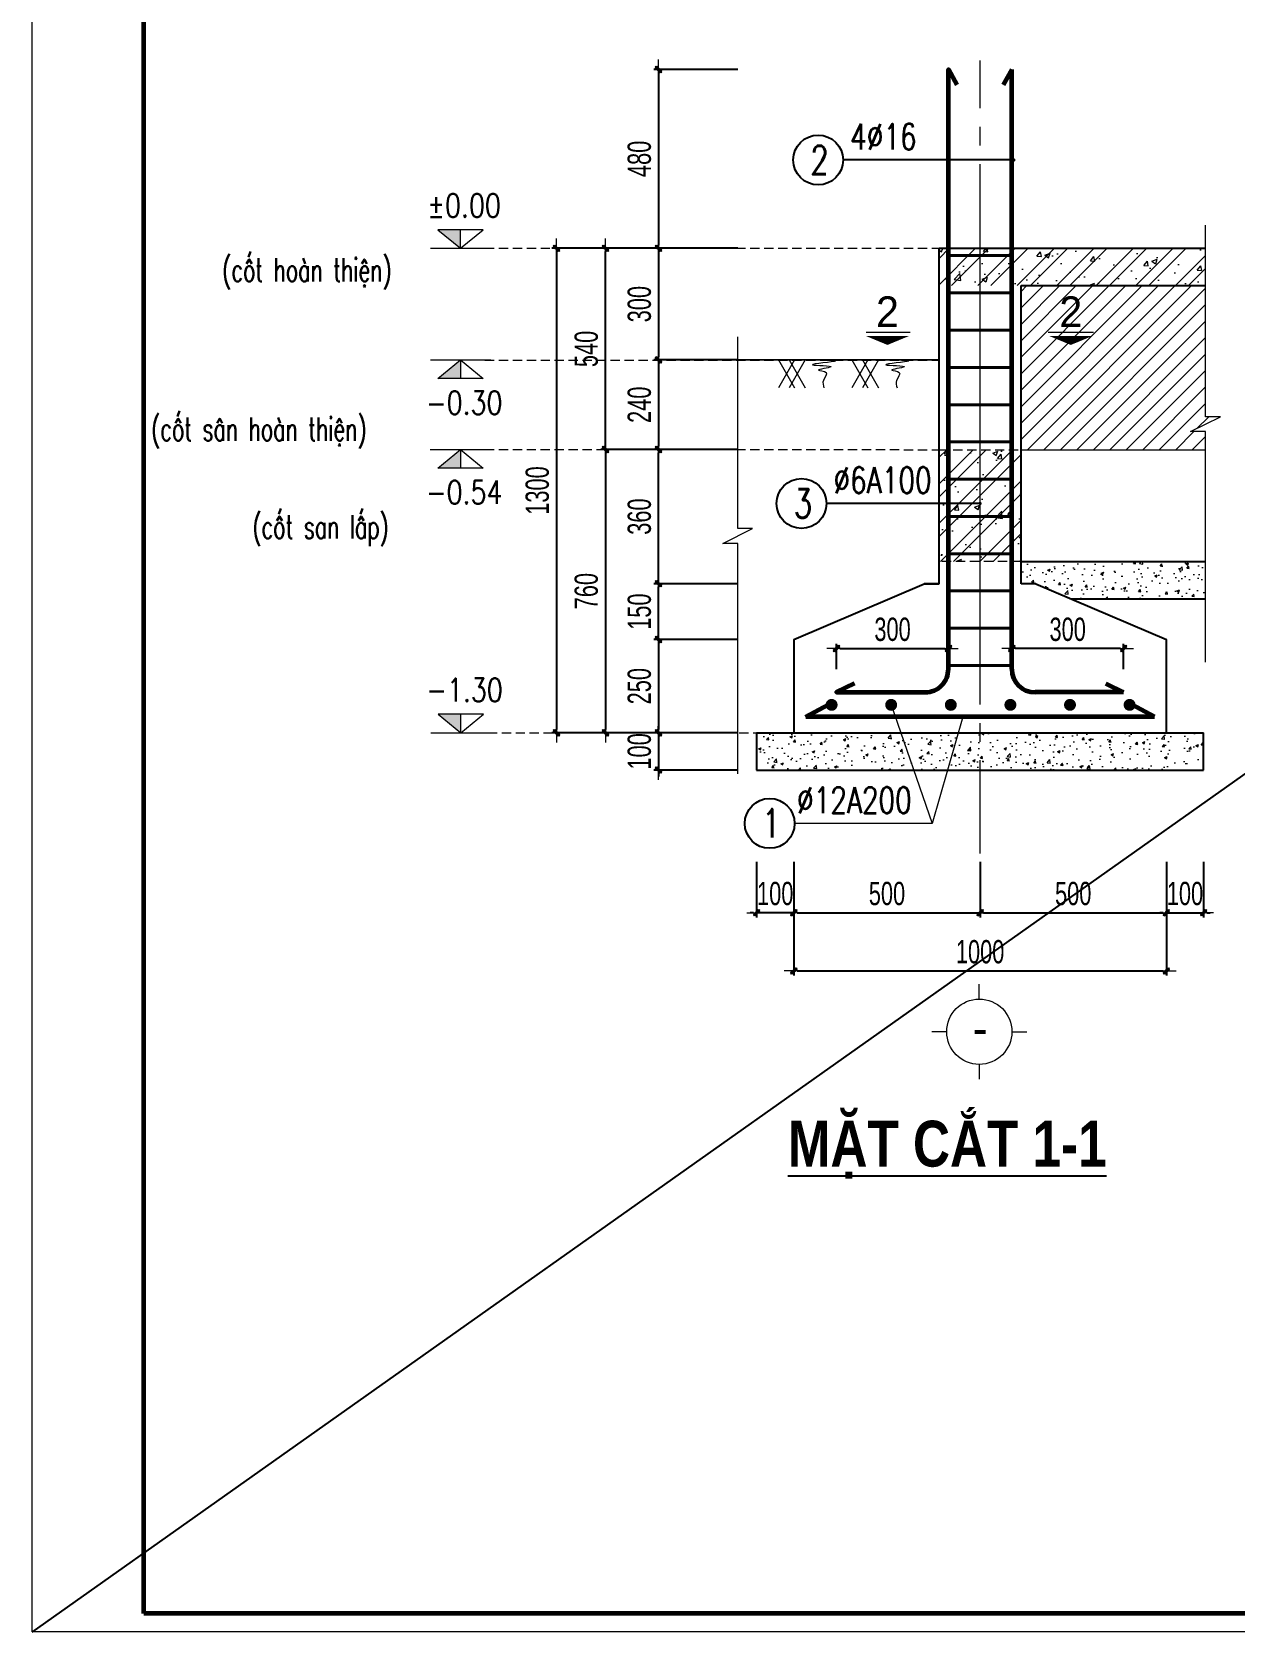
# Model space of a CAD drawing. Header units: millimetres. Extents: x 19378 to 572383, y -1120116 to -527168.
# Drawn here: x 175535 to 178762, y -555772 to -551479 of the extents above; entities that cross this region are included whole.
import ezdxf
from ezdxf.enums import TextEntityAlignment as Align

# ---------------------------------------------------------------- set-up
doc = ezdxf.new("R2010")
doc.units = ezdxf.units.MM
doc.header["$MEASUREMENT"] = 0
doc.header["$PDMODE"] = 32
for name, pattern in [('CENTER', [2, 1.25, -0.25, 0.25, -0.25]), ('DASHDOT', [1, 0.5, -0.25, 0, -0.25]), ('HIDDEN', [0.375, 0.25, -0.125])]:
    doc.linetypes.add(name, pattern=pattern)
doc.layers.get('Defpoints').update_dxf_attribs({"color": 1})
doc.layers.add('KCS_Plotter', color=11, linetype='Continuous', plot=False)
doc.layers.add('Khungten_LCDI', color=7, linetype='Continuous')
doc.layers.add('STEEL', color=4, linetype='Continuous')
for name, color, linetype, lineweight in [('LC Dim', 8, 'Continuous', 18), ('LC Hatch', 252, 'Continuous', 9), ('LC ISO', 153, 'Continuous', 13), ('LC Khac', 4, 'Continuous', 9), ('LC MANH DUT', 35, 'HIDDEN', 5), ('LC Net dam2', 6, 'Continuous', 40), ('LC Net dam3', 1, 'Continuous', 60), ('LC Net manh', 236, 'Continuous', 5), ('LC Net thay', 7, 'Continuous', 25), ('LC Net truc', 8, 'DASHDOT', 13), ('LC Text1', 3, 'Continuous', 20), ('LC Text2', 7, 'Continuous', 25), ('Text', 7, 'Continuous', 20), ('TRUC', 251, 'CENTER', 5)]:
    doc.layers.add(name, color=color, linetype=linetype, lineweight=lineweight)
doc.styles.add('HOATBIF', font='hoatbif.shx', dxfattribs={"width": 0.7})
doc.styles.add('Khungten', font='VHAVAN.TTF', dxfattribs={"width": 0.9, "height": 5000})
doc.styles.add('LC 1', font='VHAVANB.TTF')
doc.styles.add('LC 3', font='vnsimli.shx', dxfattribs={"width": 0.75})
doc.styles.add('LC3', font='VHARIALB.TTF', dxfattribs={"width": 0.8})
doc.styles.add('T1', font='Vnsimli.shx', dxfattribs={"width": 0.8})
doc.styles.add('Title', font='VHBLACK.TTF', dxfattribs={"width": 0.8})
doc.dimstyles.new('mb', dxfattribs={"dimscale": 71, "dimtxt": 2.5, "dimasz": 0.35, "dimexe": 0.5, "dimexo": 0, "dimgap": 0.8, "dimtad": 1, "dimdec": 0, "dimzin": 0, "dimdsep": 46, "dimtxsty": 'HOATBIF', "dimblk1": 'DOT', "dimblk2": 'DOT', "dimsah": 1, "dimcen": -1, "dimdle": 1, "dimclrd": 256, "dimclre": 256, "dimclrt": 4, "dimadec": 3, "dimazin": 2, "dimtfac": 0.333333, "dimtdec": 0, "dimtix": 1, "dimtmove": 2, "dimatfit": 3, "dimldrblk": 'DOT', "dimfxl": 1, "dimtvp": 0.833333, "dimtolj": 1, "dimtzin": 0, "dimarcsym": 0})

# ---------------------------------------------------------------- blocks, each defined once
blk = doc.blocks.new('Nha o can bo nhan vien Trung doan')
at = {"layer": 'Defpoints', "lineweight": 0}
blk.add_lwpolyline([(-1200, -14850), (-1200, 14850), (40800, 14850), (40800, -14850)], close=True, dxfattribs=at)
at = {"layer": 'Khungten_LCDI', "color": 5, "lineweight": 60}
blk.add_lwpolyline([(0, -14650), (0, 14650), (40600, 14650), (40600, -14650)], close=True, dxfattribs=at)
at = {"color": 7, "style": 'Khungten', "width": 0.8}
for tag, p in [('REVISION', (39499, -10746)), ('NGAYHT', (39576, -11636))]:
    blk.add_attdef(tag, text='', height=200, dxfattribs=at).set_placement(p, align=Align.CENTER)
at = {"layer": 'LC Text1', "style": 'Title', "width": 1.485915}
for tag, p, p2 in [('TENBANVE1', (36913, -8886), (40339, -8886)), ('TENBANVE2', (36913, -9562), (40339, -9562))]:
    blk.add_attdef(tag, text='', height=250, dxfattribs=at).set_placement(p, p2, align=Align.FIT)
at = {"layer": 'LC Text1', "style": 'Title', "width": 0.7}
blk.add_attdef('SOBANVE', text='', height=250, dxfattribs=at).set_placement((39562, -13896), align=Align.CENTER)
blk = doc.blocks.new('DOT')
at = {"layer": 'LC Dim'}
blk.add_line((-3, 0), (3, 0), dxfattribs=at)
at = {"layer": 'LC Dim', "color": 4}
blk.add_line((-1, -1), (1, 1), dxfattribs=at)
blk.add_lwpolyline([(0.5, 1), (-1, -0.5), (-0.5, -1), (1, 0.5)], close=True, dxfattribs=at)
blk = doc.blocks.new('*D623')
at = {"layer": 'Defpoints', "color": 0, "ltscale": 2, "transparency": 16777216}
for p in [(177580.8, -553705.9), (178080.8, -553705.9), (178080.8, -553842.1)]:
    blk.add_point(p, dxfattribs=at)
at = {"layer": 'LC Dim', "lineweight": -2, "ltscale": 2, "transparency": 16777216}
for p, q in [((177580.8, -553705.9), (177580.8, -553854.6)), ((178080.8, -553705.9), (178080.8, -553854.6)), ((177589.6, -553842.1), (178072.1, -553842.1))]:
    blk.add_line(p, q, dxfattribs=at)
at = {"layer": 'LC Dim', "lineweight": -2, "ltscale": 2, "transparency": 16777216, "xscale": 8.75, "yscale": 8.75, "zscale": 8.75, "rotation": 180}
blk.add_blockref('DOT', (177580.8, -553842.1), dxfattribs=at)
at = {"layer": 'LC Dim', "lineweight": -2, "ltscale": 2, "transparency": 16777216, "xscale": 8.75, "yscale": 8.75, "zscale": 8.75}
blk.add_blockref('DOT', (178080.8, -553842.1), dxfattribs=at)
at = {"layer": 'LC Dim', "color": 4, "ltscale": 2, "transparency": 16777216, "insert": (177830.8, -553790.9), "char_height": 62.5, "attachment_point": 5, "style": 'HOATBIF'}
blk.add_mtext('\\A1;500', dxfattribs=at)
blk = doc.blocks.new('_Dot')
at = {"color": 0, "linetype": 'ByBlock', "lineweight": -2}
blk.add_line((-0.5, 0), (-1, 0), dxfattribs=at)
at = {"color": 0, "linetype": 'ByBlock', "const_width": 0.5}
blk.add_lwpolyline([(-0.25, 0, 1), (0.25, 0, 1)], format="xyb", close=True, dxfattribs=at)
blk = doc.blocks.new('*D624')
at = {"layer": 'Defpoints', "color": 0, "ltscale": 2, "transparency": 16777216}
for p in [(178080.8, -553705.9), (178580.8, -553705.9), (178580.8, -553842.1)]:
    blk.add_point(p, dxfattribs=at)
at = {"layer": 'LC Dim', "lineweight": -2, "ltscale": 2, "transparency": 16777216}
for p, q in [((178080.8, -553705.9), (178080.8, -553854.6)), ((178580.8, -553705.9), (178580.8, -553854.6)), ((178089.6, -553842.1), (178572.1, -553842.1))]:
    blk.add_line(p, q, dxfattribs=at)
at = {"layer": 'LC Dim', "lineweight": -2, "ltscale": 2, "transparency": 16777216, "xscale": 8.75, "yscale": 8.75, "zscale": 8.75, "rotation": 180}
blk.add_blockref('DOT', (178080.8, -553842.1), dxfattribs=at)
at = {"layer": 'LC Dim', "lineweight": -2, "ltscale": 2, "transparency": 16777216, "xscale": 8.75, "yscale": 8.75, "zscale": 8.75}
blk.add_blockref('DOT', (178580.8, -553842.1), dxfattribs=at)
at = {"layer": 'LC Dim', "color": 4, "ltscale": 2, "transparency": 16777216, "insert": (178330.8, -553790.9), "char_height": 62.5, "attachment_point": 5, "style": 'HOATBIF'}
blk.add_mtext('\\A1;500', dxfattribs=at)
blk = doc.blocks.new('*D625')
at = {"layer": 'Defpoints', "color": 0, "ltscale": 2, "transparency": 16777216}
for p in [(177580.8, -553705.9), (178580.8, -553705.9), (178580.8, -553998.4)]:
    blk.add_point(p, dxfattribs=at)
at = {"layer": 'LC Dim', "lineweight": -2, "ltscale": 2, "transparency": 16777216}
for p, q in [((177580.8, -553705.9), (177580.8, -554010.9)), ((178580.8, -553705.9), (178580.8, -554010.9)), ((177589.6, -553998.4), (178572.1, -553998.4))]:
    blk.add_line(p, q, dxfattribs=at)
at = {"layer": 'LC Dim', "lineweight": -2, "ltscale": 2, "transparency": 16777216, "xscale": 8.75, "yscale": 8.75, "zscale": 8.75, "rotation": 180}
blk.add_blockref('DOT', (177580.8, -553998.4), dxfattribs=at)
at = {"layer": 'LC Dim', "lineweight": -2, "ltscale": 2, "transparency": 16777216, "xscale": 8.75, "yscale": 8.75, "zscale": 8.75}
blk.add_blockref('DOT', (178580.8, -553998.4), dxfattribs=at)
at = {"layer": 'LC Dim', "color": 4, "ltscale": 2, "transparency": 16777216, "insert": (178080.8, -553947.1), "char_height": 62.5, "attachment_point": 5, "style": 'HOATBIF'}
blk.add_mtext('\\A1;1000', dxfattribs=at)
blk = doc.blocks.new('*D626')
at = {"layer": 'Defpoints', "color": 0, "ltscale": 2, "transparency": 16777216}
for p in [(177217.5, -552959.1), (177430, -552959.1), (177430, -553109.1)]:
    blk.add_point(p, dxfattribs=at)
at = {"layer": 'LC Dim', "lineweight": -2, "ltscale": 2, "transparency": 16777216}
for p, q in [((177430, -552959.1), (177205, -552959.1)), ((177217.5, -553100.4), (177217.5, -552967.9)), ((177430, -553109.1), (177205, -553109.1))]:
    blk.add_line(p, q, dxfattribs=at)
at = {"layer": 'LC Dim', "lineweight": -2, "ltscale": 2, "transparency": 16777216, "xscale": 8.75, "yscale": 8.75, "zscale": 8.75}
for p, rotation in [((177217.5, -552959.1), 90), ((177217.5, -553109.1), 270)]:
    blk.add_blockref('DOT', p, dxfattribs=dict(at, rotation=rotation))
at = {"layer": 'LC Dim', "color": 4, "ltscale": 2, "transparency": 16777216, "insert": (177166.2, -553034.1), "char_height": 62.5, "attachment_point": 5, "rotation": 90, "style": 'HOATBIF'}
blk.add_mtext('\\A1;150', dxfattribs=at)
blk = doc.blocks.new('*D627')
at = {"layer": 'Defpoints', "color": 0, "ltscale": 2, "transparency": 16777216}
for p in [(177480.8, -553705.9), (177580.8, -553705.9), (177480.8, -553842.1)]:
    blk.add_point(p, dxfattribs=at)
at = {"layer": 'LC Dim', "lineweight": -2, "ltscale": 2, "transparency": 16777216}
for p, q in [((177480.8, -553705.9), (177480.8, -553854.6)), ((177580.8, -553705.9), (177580.8, -553854.6)), ((177472.1, -553842.1), (177463.3, -553842.1)), ((177580.8, -553842.1), (177480.8, -553842.1)), ((177589.6, -553842.1), (177598.3, -553842.1))]:
    blk.add_line(p, q, dxfattribs=at)
at = {"layer": 'LC Dim', "lineweight": -2, "ltscale": 2, "transparency": 16777216, "xscale": 8.75, "yscale": 8.75, "zscale": 8.75}
blk.add_blockref('DOT', (177480.8, -553842.1), dxfattribs=at)
at = {"layer": 'LC Dim', "lineweight": -2, "ltscale": 2, "transparency": 16777216, "xscale": 8.75, "yscale": 8.75, "zscale": 8.75, "rotation": 180}
blk.add_blockref('DOT', (177580.8, -553842.1), dxfattribs=at)
at = {"layer": 'LC Dim', "color": 4, "ltscale": 2, "transparency": 16777216, "insert": (177530.8, -553790.9), "char_height": 62.5, "attachment_point": 5, "style": 'HOATBIF'}
blk.add_mtext('\\A1;100', dxfattribs=at)
blk = doc.blocks.new('*D628')
at = {"layer": 'Defpoints', "color": 0, "ltscale": 2, "transparency": 16777216}
for p in [(178580.8, -553705.9), (178680.8, -553705.9), (178680.8, -553842.1)]:
    blk.add_point(p, dxfattribs=at)
at = {"layer": 'LC Dim', "lineweight": -2, "ltscale": 2, "transparency": 16777216}
for p, q in [((178580.8, -553705.9), (178580.8, -553854.6)), ((178680.8, -553705.9), (178680.8, -553854.6)), ((178572.1, -553842.1), (178563.3, -553842.1)), ((178580.8, -553842.1), (178680.8, -553842.1)), ((178689.6, -553842.1), (178698.3, -553842.1))]:
    blk.add_line(p, q, dxfattribs=at)
at = {"layer": 'LC Dim', "lineweight": -2, "ltscale": 2, "transparency": 16777216, "xscale": 8.75, "yscale": 8.75, "zscale": 8.75}
blk.add_blockref('DOT', (178580.8, -553842.1), dxfattribs=at)
at = {"layer": 'LC Dim', "lineweight": -2, "ltscale": 2, "transparency": 16777216, "xscale": 8.75, "yscale": 8.75, "zscale": 8.75, "rotation": 180}
blk.add_blockref('DOT', (178680.8, -553842.1), dxfattribs=at)
at = {"layer": 'LC Dim', "color": 4, "ltscale": 2, "transparency": 16777216, "insert": (178630.8, -553790.9), "char_height": 62.5, "attachment_point": 5, "style": 'HOATBIF'}
blk.add_mtext('\\A1;100', dxfattribs=at)
blk = doc.blocks.new('*D629')
at = {"layer": 'Defpoints', "color": 0, "ltscale": 2, "transparency": 16777216}
for p in [(177430, -553359.1), (177217.5, -553459.1), (177430, -553459.1)]:
    blk.add_point(p, dxfattribs=at)
at = {"layer": 'LC Dim', "lineweight": -2, "ltscale": 2, "transparency": 16777216}
for p, q in [((177430, -553359.1), (177205, -553359.1)), ((177217.5, -553350.4), (177217.5, -553341.6)), ((177217.5, -553359.1), (177217.5, -553459.1)), ((177430, -553459.1), (177205, -553459.1)), ((177217.5, -553467.9), (177217.5, -553476.6))]:
    blk.add_line(p, q, dxfattribs=at)
at = {"layer": 'LC Dim', "lineweight": -2, "ltscale": 2, "transparency": 16777216, "xscale": 8.75, "yscale": 8.75, "zscale": 8.75}
for p, rotation in [((177217.5, -553359.1), 270), ((177217.5, -553459.1), 90)]:
    blk.add_blockref('DOT', p, dxfattribs=dict(at, rotation=rotation))
at = {"layer": 'LC Dim', "color": 4, "ltscale": 2, "transparency": 16777216, "insert": (177166.2, -553409.1), "char_height": 62.5, "attachment_point": 5, "rotation": 90, "style": 'HOATBIF'}
blk.add_mtext('\\A1;100', dxfattribs=at)
blk = doc.blocks.new('*D630')
at = {"layer": 'Defpoints', "color": 0, "ltscale": 2, "transparency": 16777216}
for p in [(177430, -553109.1), (177217.5, -553359.1), (177430, -553359.1)]:
    blk.add_point(p, dxfattribs=at)
at = {"layer": 'LC Dim', "lineweight": -2, "ltscale": 2, "transparency": 16777216}
for p, q in [((177430, -553109.1), (177205, -553109.1)), ((177217.5, -553117.9), (177217.5, -553350.4)), ((177430, -553359.1), (177205, -553359.1))]:
    blk.add_line(p, q, dxfattribs=at)
at = {"layer": 'LC Dim', "lineweight": -2, "ltscale": 2, "transparency": 16777216, "xscale": 8.75, "yscale": 8.75, "zscale": 8.75}
for p, rotation in [((177217.5, -553109.1), 90), ((177217.5, -553359.1), 270)]:
    blk.add_blockref('DOT', p, dxfattribs=dict(at, rotation=rotation))
at = {"layer": 'LC Dim', "color": 4, "ltscale": 2, "transparency": 16777216, "insert": (177166.2, -553234.1), "char_height": 62.5, "attachment_point": 5, "rotation": 90, "style": 'HOATBIF'}
blk.add_mtext('\\A1;250', dxfattribs=at)
blk = doc.blocks.new('Caodo1')
at = {"layer": 'LC Text1'}
blk.add_hatch(color=256, dxfattribs=at).paths.add_polyline_path([(0, 0), (243, 200), (0, 200)])
for p, q in [((0, 0), (0, 200)), ((324, 0), (-324, 0))]:
    blk.add_line(p, q, dxfattribs=at)
blk.add_lwpolyline([(-243, 200), (243, 200), (0, 0), (0, 0)], close=True, dxfattribs=at)
at = {"layer": 'LC Text1', "style": 'T1', "width": 0.8}
blk.add_attdef('%%P0,00', text='', height=250, dxfattribs=at).set_placement((-39, 460), align=Align.MIDDLE_CENTER)
blk = doc.blocks.new('*D631')
at = {"layer": 'Defpoints', "color": 0, "ltscale": 2, "transparency": 16777216}
for p in [(178165.8, -553133.2), (178165.8, -553188.1), (178466.1, -553188.1)]:
    blk.add_point(p, dxfattribs=at)
at = {"layer": 'LC Dim', "lineweight": -2, "ltscale": 2, "transparency": 16777216}
for p, q in [((178165.8, -553188.1), (178165.8, -553120.7)), ((178457.3, -553133.2), (178174.6, -553133.2)), ((178466.1, -553188.1), (178466.1, -553120.7))]:
    blk.add_line(p, q, dxfattribs=at)
at = {"layer": 'LC Dim', "lineweight": -2, "ltscale": 2, "transparency": 16777216, "xscale": 8.75, "yscale": 8.75, "zscale": 8.75, "rotation": 180}
blk.add_blockref('DOT', (178165.8, -553133.2), dxfattribs=at)
at = {"layer": 'LC Dim', "lineweight": -2, "ltscale": 2, "transparency": 16777216, "xscale": 8.75, "yscale": 8.75, "zscale": 8.75}
blk.add_blockref('DOT', (178466.1, -553133.2), dxfattribs=at)
at = {"layer": 'LC Dim', "color": 4, "ltscale": 2, "transparency": 16777216, "insert": (178315.9, -553081.9), "char_height": 62.5, "attachment_point": 5, "style": 'HOATBIF'}
blk.add_mtext('\\A1;300', dxfattribs=at)
blk = doc.blocks.new('*D632')
at = {"layer": 'Defpoints', "color": 0, "ltscale": 2, "transparency": 16777216}
for p in [(177995.8, -553133.2), (177695.5, -553188.1), (177995.8, -553188.1)]:
    blk.add_point(p, dxfattribs=at)
at = {"layer": 'LC Dim', "lineweight": -2, "ltscale": 2, "transparency": 16777216}
for p, q in [((177695.5, -553188.1), (177695.5, -553120.7)), ((177704.3, -553133.2), (177987.1, -553133.2)), ((177995.8, -553188.1), (177995.8, -553120.7))]:
    blk.add_line(p, q, dxfattribs=at)
at = {"layer": 'LC Dim', "lineweight": -2, "ltscale": 2, "transparency": 16777216, "xscale": 8.75, "yscale": 8.75, "zscale": 8.75, "rotation": 180}
blk.add_blockref('DOT', (177695.5, -553133.2), dxfattribs=at)
at = {"layer": 'LC Dim', "lineweight": -2, "ltscale": 2, "transparency": 16777216, "xscale": 8.75, "yscale": 8.75, "zscale": 8.75}
blk.add_blockref('DOT', (177995.8, -553133.2), dxfattribs=at)
at = {"layer": 'LC Dim', "color": 4, "ltscale": 2, "transparency": 16777216, "insert": (177845.7, -553081.9), "char_height": 62.5, "attachment_point": 5, "style": 'HOATBIF'}
blk.add_mtext('\\A1;300', dxfattribs=at)
blk = doc.blocks.new('TTRUC')
at = {"layer": 'LC ISO'}
for p, q in [((0, 6.95), (0, 10.13)), ((-6.95, 0), (-10.13, 0)), ((6.95, 0), (10.13, 0)), ((0, -6.95), (0, -10.13))]:
    blk.add_line(p, q, dxfattribs=at)
at = {"layer": 'LC Net manh'}
blk.add_circle((0, 0), 6.95, dxfattribs=at)
blk = doc.blocks.new('*D633')
at = {"layer": 'Defpoints', "color": 0, "ltscale": 2, "transparency": 16777216}
for p in [(177430, -552599.1), (177075, -553359.1), (177430, -553359.1)]:
    blk.add_point(p, dxfattribs=at)
at = {"layer": 'LC Dim', "lineweight": -2, "ltscale": 2, "transparency": 16777216}
for p, q in [((177430, -552599.1), (177062.5, -552599.1)), ((177075, -552607.9), (177075, -553350.4)), ((177430, -553359.1), (177062.5, -553359.1))]:
    blk.add_line(p, q, dxfattribs=at)
at = {"layer": 'LC Dim', "lineweight": -2, "ltscale": 2, "transparency": 16777216, "xscale": 8.75, "yscale": 8.75, "zscale": 8.75}
for p, rotation in [((177075, -552599.1), 90), ((177075, -553359.1), 270)]:
    blk.add_blockref('DOT', p, dxfattribs=dict(at, rotation=rotation))
at = {"layer": 'LC Dim', "color": 4, "ltscale": 2, "transparency": 16777216, "insert": (177023.7, -552979.1), "char_height": 62.5, "attachment_point": 5, "rotation": 90, "style": 'HOATBIF'}
blk.add_mtext('\\A1;760', dxfattribs=at)
blk = doc.blocks.new('*D634')
at = {"layer": 'Defpoints', "color": 0, "ltscale": 2, "transparency": 16777216}
for p in [(177217.5, -552599.1), (177430, -552599.1), (177430, -552959.1)]:
    blk.add_point(p, dxfattribs=at)
at = {"layer": 'LC Dim', "lineweight": -2, "ltscale": 2, "transparency": 16777216}
for p, q in [((177430, -552599.1), (177205, -552599.1)), ((177217.5, -552950.4), (177217.5, -552607.9)), ((177430, -552959.1), (177205, -552959.1))]:
    blk.add_line(p, q, dxfattribs=at)
at = {"layer": 'LC Dim', "lineweight": -2, "ltscale": 2, "transparency": 16777216, "xscale": 8.75, "yscale": 8.75, "zscale": 8.75}
for p, rotation in [((177217.5, -552599.1), 90), ((177217.5, -552959.1), 270)]:
    blk.add_blockref('DOT', p, dxfattribs=dict(at, rotation=rotation))
at = {"layer": 'LC Dim', "color": 4, "ltscale": 2, "transparency": 16777216, "insert": (177166.2, -552779.1), "char_height": 62.5, "attachment_point": 5, "rotation": 90, "style": 'HOATBIF'}
blk.add_mtext('\\A1;360', dxfattribs=at)
blk = doc.blocks.new('mat dat')
at = {"layer": 'LC Net manh'}
for p, q in [((2, 0), (3.73, -3)), ((3.73, 0), (2, -3)), ((3.15, 0), (4.88, -3)), ((4.88, 0), (3.15, -3))]:
    blk.add_line(p, q, dxfattribs=at)
blk.add_spline([(0, 0), (-1.21, -0.12), (1.21, -0.52), (-0.75, -0.75), (0.58, -1.1), (-0.23, -1.33), (0.06, -2.19), (0, -3)], degree=3, dxfattribs=at)
blk = doc.blocks.new('*U619')
at = {"layer": 'STEEL', "color": 6, "const_width": 16}
blk.add_lwpolyline([(8, 0, 1), (-8, 0, 1)], format="xyb", close=True, dxfattribs=at)
blk = doc.blocks.new('*U620')
at = {"layer": 'LC Net truc', "color": 0, "linetype": 'ByBlock', "lineweight": -2}
for p in [(0, 0), (160, 0), (320, 0), (480, 0), (640, 0)]:
    blk.add_blockref('*U619', p, dxfattribs=at)
at = {"layer": 'LC Net truc', "color": 0, "linetype": 'ByBlock', "lineweight": -2, "transparency": 16777216}
blk.add_blockref('*U619', (800, 0), dxfattribs=at)
blk = doc.blocks.new('*U621')
at = {"layer": 'LC Net dam2', "ltscale": 2}
blk.add_line((-85, 0), (85, 0), dxfattribs=at)
blk = doc.blocks.new('*U622')
at = {"layer": 'LC Net dam2', "color": 0, "linetype": 'ByBlock', "lineweight": -2}
for p in [(0, 0), (0, -100), (0, -200), (0, -300), (0, -400), (0, -500), (0, -600), (0, -700), (0, -800), (0, -900), (0, -1000)]:
    blk.add_blockref('*U621', p, dxfattribs=at)
at = {"layer": 'LC Net dam2', "color": 0, "linetype": 'ByBlock', "lineweight": -2, "transparency": 16777216}
blk.add_blockref('*U621', (0, -1100), dxfattribs=at)
blk = doc.blocks.new('*D635')
at = {"layer": 'Defpoints', "color": 0, "ltscale": 2, "transparency": 16777216}
for p in [(177430, -551579.1), (177217.5, -552059.1), (177430, -552059.1)]:
    blk.add_point(p, dxfattribs=at)
at = {"layer": 'LC Dim', "lineweight": -2, "ltscale": 2, "transparency": 16777216}
for p, q in [((177430, -551579.1), (177205, -551579.1)), ((177217.5, -551587.9), (177217.5, -552050.4)), ((177430, -552059.1), (177205, -552059.1))]:
    blk.add_line(p, q, dxfattribs=at)
at = {"layer": 'LC Dim', "lineweight": -2, "ltscale": 2, "transparency": 16777216, "xscale": 8.75, "yscale": 8.75, "zscale": 8.75}
for p, rotation in [((177217.5, -551579.1), 90), ((177217.5, -552059.1), 270)]:
    blk.add_blockref('DOT', p, dxfattribs=dict(at, rotation=rotation))
at = {"layer": 'LC Dim', "color": 4, "ltscale": 2, "transparency": 16777216, "insert": (177166.2, -551819.1), "char_height": 62.5, "attachment_point": 5, "rotation": 90, "style": 'HOATBIF'}
blk.add_mtext('\\A1;480', dxfattribs=at)
blk = doc.blocks.new('*D636')
at = {"layer": 'Defpoints', "color": 0, "ltscale": 2, "transparency": 16777216}
for p in [(177430, -552059.1), (177217.5, -552358.7), (177430, -552358.7)]:
    blk.add_point(p, dxfattribs=at)
at = {"layer": 'LC Dim', "lineweight": -2, "ltscale": 2, "transparency": 16777216}
for p, q in [((177430, -552059.1), (177205, -552059.1)), ((177217.5, -552067.9), (177217.5, -552350)), ((177430, -552358.7), (177205, -552358.7))]:
    blk.add_line(p, q, dxfattribs=at)
at = {"layer": 'LC Dim', "lineweight": -2, "ltscale": 2, "transparency": 16777216, "xscale": 8.75, "yscale": 8.75, "zscale": 8.75}
for p, rotation in [((177217.5, -552059.1), 90), ((177217.5, -552358.7), 270)]:
    blk.add_blockref('DOT', p, dxfattribs=dict(at, rotation=rotation))
at = {"layer": 'LC Dim', "color": 4, "ltscale": 2, "transparency": 16777216, "insert": (177166.2, -552208.9), "char_height": 62.5, "attachment_point": 5, "rotation": 90, "style": 'HOATBIF'}
blk.add_mtext('\\A1;300', dxfattribs=at)
blk = doc.blocks.new('*D637')
at = {"layer": 'Defpoints', "color": 0, "ltscale": 2, "transparency": 16777216}
for p in [(177075, -552059.1), (177430, -552059.1), (177430, -552599.1)]:
    blk.add_point(p, dxfattribs=at)
at = {"layer": 'LC Dim', "lineweight": -2, "ltscale": 2, "transparency": 16777216}
for p, q in [((177430, -552059.1), (177062.5, -552059.1)), ((177075, -552590.4), (177075, -552067.9)), ((177430, -552599.1), (177062.5, -552599.1))]:
    blk.add_line(p, q, dxfattribs=at)
at = {"layer": 'LC Dim', "lineweight": -2, "ltscale": 2, "transparency": 16777216, "xscale": 8.75, "yscale": 8.75, "zscale": 8.75}
for p, rotation in [((177075, -552059.1), 90), ((177075, -552599.1), 270)]:
    blk.add_blockref('DOT', p, dxfattribs=dict(at, rotation=rotation))
at = {"layer": 'LC Dim', "color": 4, "ltscale": 2, "transparency": 16777216, "insert": (177023.7, -552329.1), "char_height": 62.5, "attachment_point": 5, "rotation": 90, "style": 'HOATBIF'}
blk.add_mtext('\\A1;540', dxfattribs=at)
blk = doc.blocks.new('*D638')
at = {"layer": 'Defpoints', "color": 0, "ltscale": 2, "transparency": 16777216}
for p in [(177430, -552059.1), (176943.4, -553359.1), (177430, -553359.1)]:
    blk.add_point(p, dxfattribs=at)
at = {"layer": 'LC Dim', "lineweight": -2, "ltscale": 2, "transparency": 16777216}
for p, q in [((177430, -552059.1), (176930.9, -552059.1)), ((176943.4, -552067.9), (176943.4, -553350.4)), ((177430, -553359.1), (176930.9, -553359.1))]:
    blk.add_line(p, q, dxfattribs=at)
at = {"layer": 'LC Dim', "lineweight": -2, "ltscale": 2, "transparency": 16777216, "xscale": 8.75, "yscale": 8.75, "zscale": 8.75}
for p, rotation in [((176943.4, -552059.1), 90), ((176943.4, -553359.1), 270)]:
    blk.add_blockref('DOT', p, dxfattribs=dict(at, rotation=rotation))
at = {"layer": 'LC Dim', "color": 4, "ltscale": 2, "transparency": 16777216, "insert": (176892.2, -552709.1), "char_height": 62.5, "attachment_point": 5, "rotation": 90, "style": 'HOATBIF'}
blk.add_mtext('\\A1;1300', dxfattribs=at)
blk = doc.blocks.new('TIEUDE1')
at = {"layer": 'LC Text2', "color": 7, "style": 'LC 1'}
blk.add_attdef('TIªU§Ò', text='', height=5, dxfattribs=at).set_placement((0, 0), align=Align.BOTTOM_CENTER)
blk.add_attdef('TL', text='', height=3, dxfattribs=at).set_placement((0, -2), align=Align.TOP_CENTER)
blk = doc.blocks.new('*D639')
at = {"layer": 'Defpoints', "color": 0, "ltscale": 2, "transparency": 16777216}
for p in [(177317.5, -552358.7, 0), (177217.5, -552599.1), (177317.5, -552599.1, 0)]:
    blk.add_point(p, dxfattribs=at)
at = {"layer": 'LC Dim', "lineweight": -2, "ltscale": 2, "transparency": 16777216}
for p, q in [((177317.5, -552358.7), (177205, -552358.7)), ((177217.5, -552367.5), (177217.5, -552590.4)), ((177317.5, -552599.1), (177205, -552599.1))]:
    blk.add_line(p, q, dxfattribs=at)
at = {"layer": 'LC Dim', "lineweight": -2, "ltscale": 2, "transparency": 16777216, "xscale": 8.75, "yscale": 8.75, "zscale": 8.75}
for p, rotation in [((177217.5, -552358.7), 90), ((177217.5, -552599.1), 270)]:
    blk.add_blockref('DOT', p, dxfattribs=dict(at, rotation=rotation))
at = {"layer": 'LC Dim', "color": 4, "ltscale": 2, "transparency": 16777216, "insert": (177166.2, -552478.9), "char_height": 62.5, "attachment_point": 5, "rotation": 90, "style": 'HOATBIF'}
blk.add_mtext('\\A1;240', dxfattribs=at)

msp = doc.modelspace()

# ---------------------------------------------------------------- hatches: boundary and pattern name
at = {"layer": 'LC Hatch', "ltscale": 2}
h = msp.add_hatch(dxfattribs=at)
h.set_pattern_fill('BTCT', color=256, scale=20, style=0)
h.set_pattern_definition([(50, (22114.3, -599401.71), (143.45204, -12.55043), [15, -165]), (355, (22114.3, -599401.7), (-27.75027, 150.43843), [12, -132]), (100.4514, (22126.25, -599402.75), (115.70188, 137.88791), [12.74804, -140.22842]), (46.1842, (22114.3, -599361.7), (213.44821, -33.1038), [22.5, -247.5]), (96.6356, (22132.09, -599364.47), (186.93254, 194.82357), [19.12206, -210.3426]), (351.1842, (22114.3, -599361.7), (186.9324, 194.82372), [18, -198]), (21, (22134.3, -599371.71), (119.38141, -80.52378), [15, -165]), (326, (22134.3, -599371.7), (48.66307, 145.03001), [12, -132]), (71.4514, (22144.25, -599378.42), (168.04453, 64.5061), [12.74804, -140.22842]), (37.5, (22114.3, -599401.707), (2.431971, 66.57877), [0, -130.4, 0, -134, 0, -132.5]), (7.5, (22114.3, -599401.71), (52.613907, 78.882342), [0, -76.4, 0, -127.4, 0, -50.5]), (327.5, (22069.7, -599401.707), (106.764487, -4.510974), [0, -50, 0, -156, 0, -207]), (317.5, (22049.7, -599401.71), (116.637234, 20.020996), [0, -65, 0, -103.6, 0, -147]), (45, (22114.3, -599401.71), (-53.03301, 53.03301), []), (45, (22149.654, -599401.71), (-53.03301, 53.03301), [])])
h.paths.add_polyline_path([(177970.8, -552059.1), (177970.8, -552159.1), (178685.8, -552159.1), (178685.8, -552059.1)])
h = msp.add_hatch(dxfattribs=at)
h.set_pattern_fill('ANSI31', color=256, scale=250)
h.set_pattern_definition([(45, (284880.666, -555572.653), (-22.097087, 22.097087), [])])
h.paths.add_polyline_path([(178685.8, -552599.5), (178685.8, -552550.9), (178645.8, -552550.9), (178725.8, -552510.9), (178685.8, -552510.9), (178685.8, -552159.1), (178190.8, -552159.1), (178190.8, -552599.5)])
h.paths.add_polyline_path([(178272, -552291.6), (178376.6, -552291.6), (178376.6, -552165.5), (178272, -552165.5)], flags=24)
h = msp.add_hatch(dxfattribs=at)
h.set_pattern_fill('BTCT', color=256, scale=20, style=0)
h.set_pattern_definition([(50, (41.1, -355.85), (143.452037, -12.550427), [15, -165]), (355, (41.1, -355.85), (-27.750267, 150.438427), [12, -132]), (100.4514, (53.05, -356.9), (115.701876, 137.88791), [12.748038, -140.228422]), (46.1842, (41.1, -315.85), (213.44821, -33.103803), [22.5, -247.5]), (96.6356, (58.88, -318.6), (186.93254, 194.823574), [19.12206, -210.3426]), (351.1842, (41.1, -315.85), (186.93239, 194.82372), [18, -198]), (21, (61.1, -325.85), (119.38141, -80.523778), [15, -165]), (326, (61.1, -325.85), (48.663066, 145.03001), [12, -132]), (71.4514, (71.04, -332.56), (168.044526, 64.5061), [12.748038, -140.228422]), (37.5, (41.096, -355.85), (2.431971, 66.5787708), [0, -130.4, 0, -134, 0, -132.5]), (7.5, (41.096, -355.85), (52.6139075, 78.882342), [0, -76.4, 0, -127.4, 0, -50.5]), (327.5, (-3.504, -355.85), (106.764487, -4.5109743), [0, -50, 0, -156, 0, -207]), (317.5, (-23.5, -355.85), (116.637234, 20.020996), [0, -65, 0, -103.6, 0, -147]), (45, (41.1, -355.85), (-53.033009, 53.033009), []), (45, (76.45, -355.85), (-53.033009, 53.033009), [])])
h.paths.add_polyline_path([(177970.8, -552899.5), (178190.8, -552899.5), (178190.8, -552599.5), (177970.8, -552599.5)])
h = msp.add_hatch(dxfattribs=at)
h.set_pattern_fill('AR-CONC', color=256, scale=10, style=0)
h.set_pattern_definition([(50, (284975.89, -555560.76), (71.726018, -6.275213), [7.5, -82.5]), (355, (284975.89, -555560.76), (-13.875133, 75.219213), [6, -66]), (100.4514, (284981.87, -555561.28), (57.85094, 68.943954), [6.37402, -70.11421]), (46.1842, (284975.89, -555540.76), (106.724105, -16.5519), [11.25, -123.75]), (96.6356, (284984.78, -555542.14), (93.46627, 97.41179), [9.56103, -105.1713]), (351.1842, (284975.89, -555540.76), (93.4662, 97.41186), [9, -99]), (21, (284985.89, -555545.76), (59.690705, -40.26189), [7.5, -82.5]), (326, (284985.89, -555545.76), (24.331533, 72.515005), [6, -66]), (71.4514, (284990.864, -555549.11), (84.022263, 32.25305), [6.37402, -70.11421]), (37.5, (284975.89, -555560.757), (1.2159855, 33.2893854), [0, -65.2, 0, -67, 0, -66.25]), (7.5, (284975.89, -555560.757), (26.306954, 39.441171), [0, -38.2, 0, -63.7, 0, -25.25]), (327.5, (284953.59, -555560.757), (53.3822436, -2.255487), [0, -25, 0, -78, 0, -103.5]), (317.5, (284943.59, -555560.757), (58.318617, 10.010498), [0, -32.5, 0, -51.8, 0, -73.5])])
h.paths.add_polyline_path([(178190.8, -552899.5), (178190.8, -552959.1), (178230.8, -552959.1), (178324.9, -552999.5), (178685.8, -552999.5), (178685.8, -552899.5)])
h = msp.add_hatch(dxfattribs=at)
h.set_pattern_fill('AR-CONC', color=256, scale=10, style=0)
h.set_pattern_definition([(50, (289674.41, -271609.757), (71.726018, -6.275213), [7.5, -82.5]), (355, (289674.41, -271609.76), (-13.875133, 75.219213), [6, -66]), (100.4514, (289680.385, -271610.28), (57.850938, 68.943954), [6.374019, -70.114211]), (46.1842, (289674.41, -271589.76), (106.724105, -16.551901), [11.25, -123.75]), (96.6356, (289683.3, -271591.14), (93.46627, 97.411787), [9.56103, -105.1713]), (351.1842, (289674.41, -271589.76), (93.466195, 97.41186), [9, -99]), (21, (289684.41, -271594.757), (59.690705, -40.261889), [7.5, -82.5]), (326, (289684.41, -271594.76), (24.331533, 72.515005), [6, -66]), (71.4514, (289689.38, -271598.11), (84.022263, 32.25305), [6.374019, -70.114211]), (37.5, (289674.408, -271609.757), (1.2159855, 33.2893854), [0, -65.2, 0, -67, 0, -66.25]), (7.5, (289674.408, -271609.757), (26.3069537, 39.441171), [0, -38.2, 0, -63.7, 0, -25.25]), (327.5, (289652.108, -271609.757), (53.3822436, -2.2554872), [0, -25, 0, -78, 0, -103.5]), (317.5, (289642.108, -271609.757), (58.318617, 10.010498), [0, -32.5, 0, -51.8, 0, -73.5])])
edge = h.paths.add_edge_path()
edge.add_line((177480.8, -553459.1), (177480.8, -553359.1))
edge.add_line((177480.8, -553359.1), (177480.8, -553459.1))
edge.add_line((177480.8, -553459.1), (177490.8, -553459.1))
h.paths.add_polyline_path([(177480.8, -553359.1), (177480.8, -553459.1), (178680.8, -553459.1), (178680.8, -553359.1)])

# ---------------------------------------------------------------- linework, layer by layer
at = {"layer": 'KCS_Plotter', "ltscale": 2}
msp.add_line((175535.5, -555772.3), (186035.6, -548347.2), dxfattribs=at)
at = {"layer": 'LC Dim', "ltscale": 2}
for p, q in [((177244.9, -552059.1), (176941.2, -552059.1)), ((178080.8, -553181.7), (178080.8, -552078.7)), ((177842.1, -553284.3), (177952.1, -553602.3)), ((178034.8, -553316.7), (177952.1, -553602.3))]:
    msp.add_line(p, q, dxfattribs=at)
msp.add_lwpolyline([(177952.1, -553602.3), (177582.8, -553602.3)], dxfattribs=at)
at = {"layer": 'LC Khac', "color": 1, "ltscale": 2}
for p, q in [((177892.8, -552284.9), (177774.6, -552284.9)), ((178385, -552284.9), (178263.6, -552284.9))]:
    msp.add_line(p, q, dxfattribs=at)
for points in [[(177832.1, -552318.4, 0, 117.9, 0), (177832.1, -552294, 68.8, 68.8, 0)], [(178324.3, -552318.4, 0, 117.9, 0), (178324.3, -552294, 68.8, 68.8, 0)]]:
    msp.add_lwpolyline(points, format="xyseb", dxfattribs=at)
at = {"layer": 'LC MANH DUT', "ltscale": 100}
for p, q in [((176751.1, -552059.1), (177970.8, -552059.1)), ((176751.1, -552359.1), (177970.8, -552359.1)), ((176751, -552598.8), (177970.7, -552599.5)), ((176646.5, -553359.1), (177773.2, -553359.1))]:
    msp.add_line(p, q, dxfattribs=at)
msp.add_lwpolyline([(177970.8, -552599.5), (178190.8, -552599.5), (178190.8, -552899.5), (177970.8, -552899.5)], close=True, dxfattribs=at)
at = {"layer": 'LC Net dam3'}
for p, q in [((178165.8, -551579.1), (178143, -551620.2)), ((178165.8, -552467.1), (178165.8, -551579.1)), ((178165.8, -552492.1), (178165.8, -552467.1)), ((178165.8, -553188.1), (178165.8, -552492.1)), ((178165.8, -553188.1), (178165.8, -553188.1)), ((178418.5, -553227.1), (178466.1, -553250.6)), ((178466.1, -553250.6), (178228.3, -553250.6)), ((178548.9, -553316.7), (177612.5, -553316.7))]:
    msp.add_line(p, q, dxfattribs=at)
at = {"layer": 'LC Net dam3', "ltscale": 2}
for p, q in [((177612.4, -553316.7), (177674, -553282.9)), ((178548.9, -553316.7), (178487.3, -553282.9))]:
    msp.add_line(p, q, dxfattribs=at)
at = {"layer": 'LC Net dam3'}
for points in [[(177995.8, -552468.6), (177995.8, -551579.1), (178018.7, -551620.2)], [(177995.8, -552492.1), (177995.8, -552467.1)]]:
    msp.add_lwpolyline(points, dxfattribs=at)
msp.add_lwpolyline([(177743.2, -553227.1), (177695.5, -553250.6), (177933.3, -553250.6, 0.414214), (177995.8, -553188.1), (177995.8, -553188.1), (177995.8, -552492.1)], format="xyb", dxfattribs=at)
msp.add_arc((178228.3, -553188.1), 62.5, 180, 270, dxfattribs=at)
at = {"layer": 'LC Net manh', "ltscale": 2}
for points in [[(178685.8, -553169.3), (178685.8, -552550.9), (178645.8, -552550.9), (178725.8, -552510.9), (178685.8, -552510.9), (178685.8, -551996.6)], [(177430, -553469.4), (177430, -552851), (177390, -552851), (177470, -552811), (177430, -552811), (177430, -552296.7)]]:
    msp.add_lwpolyline(points, dxfattribs=at)
at = {"layer": 'LC Net thay', "linetype": 'Continuous', "ltscale": 1000}
for p, q in [((177970.8, -552959.1), (177970.8, -552059.1)), ((177970.8, -552059.1), (178685.8, -552059.1)), ((178190.8, -552959.1), (178190.8, -552159.1)), ((178190.8, -552159.1), (178685.8, -552159.1)), ((177970.8, -552359.5), (177430, -552358.7)), ((178190.8, -552899.5), (178685.8, -552899.5)), ((177580.8, -553109.1), (177930.8, -552959.1)), ((177930.8, -552959.1), (177970.8, -552959.1)), ((177970.8, -552959.1), (177930.8, -552959.1)), ((177970.8, -552959.1), (177970.8, -552959.1)), ((178230.8, -552959.1), (178190.8, -552959.1)), ((178190.8, -552959.1), (178190.8, -552959.1)), ((178230.8, -552959.1), (178580.8, -553109.1)), ((178324.9, -552999.5), (178685.8, -552999.5)), ((177580.8, -553109.1), (177580.8, -553359.1)), ((178580.8, -553359.1), (178580.8, -553109.1)), ((177480.8, -553359.1), (178680.8, -553359.1)), ((177480.8, -553359.1), (177480.8, -553459.1)), ((177580.8, -553359.1), (178580.8, -553359.1)), ((178680.8, -553459.1), (178680.8, -553359.1)), ((177480.8, -553459.1), (178680.8, -553459.1)), ((177480.8, -553459.1), (178680.8, -553459.1)), ((177580.8, -553459.1), (178580.8, -553459.1))]:
    msp.add_line(p, q, dxfattribs=at)
at = {"layer": 'LC Text2', "ltscale": 100}
for centre in [(177646, -551822.1), (177601.5, -552743.8), (177515.9, -553602.3)]:
    msp.add_circle(centre, 66.9, dxfattribs=at)
at = {"layer": 'Text', "ltscale": 2}
msp.add_line((178190.7, -552599.5), (178685.8, -552599.5), dxfattribs=at)
at = {"layer": 'TRUC', "ltscale": 200}
msp.add_line((178080.8, -553683.1), (178080.8, -551554.7), dxfattribs=at)

# ---------------------------------------------------------------- block references
at = {"layer": 'LC ISO', "xscale": 12.59805245045572, "yscale": 12.59805245045572, "zscale": 12.59805245045572}
msp.add_blockref('TTRUC', (178078.6, -554161.4), dxfattribs=at)
at = {"layer": 'LC Khac', "xscale": -25, "yscale": 25, "zscale": 25}
for p in [(177661.5, -552358.7), (177858.2, -552358.7)]:
    msp.add_blockref('mat dat', p, dxfattribs=at)
at = {"layer": 'LC Net dam2'}
msp.add_blockref('*U622', (178080.8, -552078.7), dxfattribs=at)
at = {"layer": 'LC Net thay', "xscale": 0.2500028331738406, "yscale": 0.2500028331738406, "zscale": 0.2500028331738406}
msp.add_blockref('Nha o can bo nhan vien Trung doan', (175835.5, -552059.7, 0), dxfattribs=at)
at = {"layer": 'LC Net truc'}
msp.add_blockref('*U620', (177682.1, -553284.3), dxfattribs=at)
at = {"layer": 'LC Text1'}
ref = msp.add_blockref('Caodo1', (176685.9, -552059.1), dxfattribs=dict(at, xscale=-0.25, yscale=0.25, zscale=0.25))
ref.add_attrib('%%P0,00', '%%p0.00', dxfattribs={"layer": 'LC Text2', "height": 62.5, "style": 'T1', "width": 0.8}).set_placement((176695.7, -551944.3), align=Align.MIDDLE_CENTER)
ref = msp.add_blockref('Caodo1', (176685.9, -552358.8), dxfattribs=dict(at, xscale=0.25, yscale=0.25, zscale=0.25, rotation=180))
ref.add_attrib('%%P0,00', '-0.30', dxfattribs={"layer": 'LC Text2', "height": 62.5, "style": 'T1', "width": 0.8}).set_placement((176695.7, -552473.6), align=Align.MIDDLE_CENTER)
ref = msp.add_blockref('Caodo1', (176685.8, -552598.8), dxfattribs=dict(at, xscale=0.25, yscale=0.25, zscale=0.25, rotation=180))
ref.add_attrib('%%P0,00', '-0.54', dxfattribs={"layer": 'LC Text2', "height": 62.5, "style": 'T1', "width": 0.8}).set_placement((176695.6, -552713.6), align=Align.MIDDLE_CENTER)
ref = msp.add_blockref('Caodo1', (176686.9, -553359.1), dxfattribs=dict(at, xscale=-0.25, yscale=0.25, zscale=0.25))
ref.add_attrib('%%P0,00', '-1.30', dxfattribs={"layer": 'LC Text2', "height": 62.5, "style": 'T1', "width": 0.8}).set_placement((176696.6, -553244.2), align=Align.MIDDLE_CENTER)
at = {"layer": 'LC Text2'}
ref = msp.add_blockref('TIEUDE1', (177992.4, -554560.3), dxfattribs=dict(at, xscale=25, yscale=25, zscale=25))
ref.add_attrib('TIªU§Ò', '%%UmÆt c¾t 1-1', dxfattribs={"color": 7, "height": 123.11, "style": 'LC3', "width": 0.8}).set_placement((177992.4, -554560.3), align=Align.BOTTOM_CENTER)

# ---------------------------------------------------------------- texts
at = {"ltscale": 2, "style": 'LC 1'}
for p in [(177832.1, -552229.3), (178324.3, -552229.3)]:
    msp.add_attdef('2', text='B', height=82.5, dxfattribs=at).set_placement(p, align=Align.MIDDLE_CENTER)
at = {"layer": 'LC Text1', "color": 3, "style": 'LC 3', "width": 0.65}
for s, p in [('(cèt hoµn thiÖn)', (176046.5, -552148.4)), ('(cèt s©n hoµn thiÖn)', (175855.8, -552575.5)), ('(cèt san lÊp)', (176127.5, -552837.9, 0))]:
    msp.add_text(s, height=62.501, dxfattribs=at).set_placement(p)
at = {"layer": 'LC Text1', "ltscale": 0.2, "style": 'LC 1', "width": 0.9}
msp.add_text('-', height=98.6, dxfattribs=at).set_placement((178080.8, -554229.7), align=Align.BOTTOM_CENTER)
at = {"layer": 'LC Text2', "linetype": 'ByBlock', "style": 'LC 3', "width": 0.75}
for s, p in [('4%%C16', (177731.9, -551794.3)), ('%%C6A100', (177687.3, -552716.1)), ('%%C12A200', (177589.3, -553574.6))]:
    msp.add_text(s, height=69.44, dxfattribs=at).set_placement(p)
at = {"layer": 'LC Text2', "ltscale": 100, "style": 'LC 3', "width": 0.75}
for s, p in [('2', (177649.8, -551822.1)), ('3', (177605.3, -552743.8)), ('1', (177519.7, -553602.3))]:
    msp.add_text(s, height=76.4, dxfattribs=at).set_placement(p, align=Align.MIDDLE_CENTER)

# ---------------------------------------------------------------- dimensions: what is measured, and where the dimension line sits
at = {"layer": 'LC Dim', "ltscale": 2}
for base, p1, p2, angle, picture, middle in [((177217.5, -552059.1), (177430, -551579.1), (177430, -552059.1), 90, '*D635', (177166.2, -551819.1)), ((176943.4, -553359.1), (177430, -552059.1), (177430, -553359.1), 90, '*D638', (176892.2, -552709.1)), ((177075, -552059.1), (177430, -552599.1), (177430, -552059.1), 90, '*D637', (177023.7, -552329.1)), ((177217.5, -552358.7), (177430, -552059.1), (177430, -552358.7), 90, '*D636', (177166.2, -552208.9)), ((177217.5, -552599.1, 0), (177317.5, -552358.7), (177317.5, -552599.1), 90, '*D639', (177166.2, -552478.9, 0)), ((177075, -553359.1), (177430, -552599.1), (177430, -553359.1), 90, '*D633', (177023.7, -552979.1)), ((177217.5, -552599.1), (177430, -552959.1), (177430, -552599.1), 90, '*D634', (177166.2, -552779.1)), ((177217.5, -552959.1), (177430, -553109.1), (177430, -552959.1), 90, '*D626', (177166.2, -553034.1)), ((177995.8, -553133.2), (177695.5, -553188.1), (177995.8, -553188.1), 180, '*D632', (177845.7, -553081.9)), ((177217.5, -553359.1), (177430, -553109.1), (177430, -553359.1), 90, '*D630', (177166.2, -553234.1)), ((177217.5, -553459.1), (177430, -553359.1), (177430, -553459.1), 90, '*D629', (177166.2, -553409.1))]:
    dim = msp.add_linear_dim(base=base, p1=p1, p2=p2, angle=angle, dimstyle='mb', override={"dimscale": 25}, dxfattribs=at)
    dim.commit()
    dim.dimension.update_dxf_attribs({"geometry": picture, "text_midpoint": middle})
for base, p1, p2, picture, middle in [((178165.8, -553133.2), (178466.1, -553188.1), (178165.8, -553188.1), '*D631', (178315.9, -553081.9)), ((177480.8, -553842.1), (177580.8, -553705.9), (177480.8, -553705.9), '*D627', (177530.8, -553790.9)), ((178080.8, -553842.1), (177580.8, -553705.9), (178080.8, -553705.9), '*D623', (177830.8, -553790.9)), ((178580.8, -553998.4), (177580.8, -553705.9), (178580.8, -553705.9), '*D625', (178080.8, -553947.1)), ((178580.8, -553842.1), (178080.8, -553705.9), (178580.8, -553705.9), '*D624', (178330.8, -553790.9)), ((178680.8, -553842.1), (178580.8, -553705.9), (178680.8, -553705.9), '*D628', (178630.8, -553790.9))]:
    dim = msp.add_linear_dim(base=base, p1=p1, p2=p2, dimstyle='mb', override={"dimscale": 25}, dxfattribs=at)
    dim.commit()
    dim.dimension.update_dxf_attribs({"geometry": picture, "text_midpoint": middle})

# ---------------------------------------------------------------- leaders
for points in [[(178171.3, -551822.1), (177712.9, -551822.1)], [(177995.8, -551822.1), (177712.9, -551822.1)], [(178080.8, -552743.8), (177668.4, -552743.8)]]:
    msp.add_leader(points, dimstyle='mb', override={"dimscale": 25}, dxfattribs=at)

doc.saveas('drawing.dxf')
